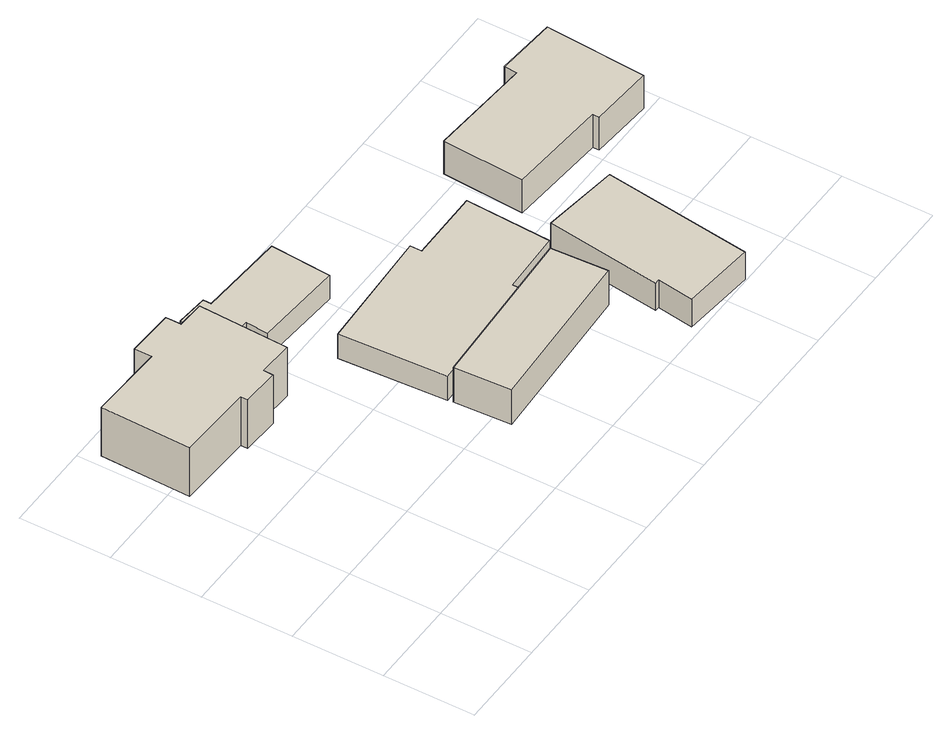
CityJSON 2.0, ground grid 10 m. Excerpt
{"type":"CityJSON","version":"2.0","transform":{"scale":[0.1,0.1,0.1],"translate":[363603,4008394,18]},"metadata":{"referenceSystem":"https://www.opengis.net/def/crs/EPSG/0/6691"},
"CityObjects":{
"building1":{"type":"Building","attributes":{"枝番":1,"利根川水系渡良瀬川洪水浸水想定区域（想定最大規模）.規模":"L2","利根川水系渡良瀬川洪水浸水想定区域（想定最大規模）.浸水ランク":"2","利根川水系渡良瀬川洪水浸水想定区域（想定最大規模）.浸水深":0.53,"利根川水系渡良瀬川洪水浸水想定区域（想定最大規模）.継続時間":9.1,"利根川水系利根川洪水浸水想定区域（計画規模）.規模":"L1","利根川水系利根川洪水浸水想定区域（計画規模）.浸水ランク":"2","利根川水系利根川洪水浸水想定区域（計画規模）.浸水深":2.94,"利根川水系利根川洪水浸水想定区域（想定最大規模）.規模":"L2","利根川水系利根川洪水浸水想定区域（想定最大規模）.浸水ランク":"3","利根川水系利根川洪水浸水想定区域（想定最大規模）.浸水深":4.42,"usage":"411","measuredHeight":8,"BuildingDetails.prefecture":"10","BuildingDetails.city":"10207","BuildingDetails.surveyYear":2016},"geometry":[{"type":"Solid","lod":"1","boundaries":[[[[0,1,2,3,4,5,6,7,8,9,10,11]],[[10,12,13,11]],[[9,14,12,10]],[[8,15,14,9]],[[7,16,15,8]],[[6,17,16,7]],[[5,18,17,6]],[[4,19,18,5]],[[3,20,19,4]],[[2,21,20,3]],[[1,22,21,2]],[[0,23,22,1]],[[11,13,23,0]],[[12,14,15,16,17,18,19,20,21,22,23,13]]]]}]},
"building2":{"type":"Building","attributes":{"枝番":1,"利根川水系渡良瀬川洪水浸水想定区域（想定最大規模）.規模":"L2","利根川水系渡良瀬川洪水浸水想定区域（想定最大規模）.浸水ランク":"2","利根川水系渡良瀬川洪水浸水想定区域（想定最大規模）.浸水深":0.53,"利根川水系渡良瀬川洪水浸水想定区域（想定最大規模）.継続時間":8.8,"利根川水系利根川洪水浸水想定区域（計画規模）.規模":"L1","利根川水系利根川洪水浸水想定区域（計画規模）.浸水ランク":"2","利根川水系利根川洪水浸水想定区域（計画規模）.浸水深":2.94,"利根川水系利根川洪水浸水想定区域（想定最大規模）.規模":"L2","利根川水系利根川洪水浸水想定区域（想定最大規模）.浸水ランク":"3","利根川水系利根川洪水浸水想定区域（想定最大規模）.浸水深":4.42,"usage":"411","measuredHeight":3.1,"BuildingDetails.prefecture":"10","BuildingDetails.city":"10207","BuildingDetails.surveyYear":2016},"geometry":[{"type":"Solid","lod":"1","boundaries":[[[[24,25,26,27,28,29,30,31]],[[30,32,33,31]],[[29,34,32,30]],[[28,35,34,29]],[[27,36,35,28]],[[26,37,36,27]],[[25,38,37,26]],[[24,39,38,25]],[[31,33,39,24]],[[32,34,35,36,37,38,39,33]]]]}]},
"building3":{"type":"Building","attributes":{"枝番":1,"利根川水系渡良瀬川洪水浸水想定区域（想定最大規模）.規模":"L2","利根川水系渡良瀬川洪水浸水想定区域（想定最大規模）.浸水ランク":"2","利根川水系渡良瀬川洪水浸水想定区域（想定最大規模）.浸水深":0.83,"利根川水系渡良瀬川洪水浸水想定区域（想定最大規模）.継続時間":6.2,"利根川水系利根川洪水浸水想定区域（計画規模）.規模":"L1","利根川水系利根川洪水浸水想定区域（計画規模）.浸水ランク":"3","利根川水系利根川洪水浸水想定区域（計画規模）.浸水深":3.23,"利根川水系利根川洪水浸水想定区域（想定最大規模）.規模":"L2","利根川水系利根川洪水浸水想定区域（想定最大規模）.浸水ランク":"3","利根川水系利根川洪水浸水想定区域（想定最大規模）.浸水深":4.72,"usage":"411","measuredHeight":4.6,"BuildingDetails.prefecture":"10","BuildingDetails.city":"10207","BuildingDetails.surveyYear":2016},"geometry":[{"type":"Solid","lod":"1","boundaries":[[[[40,41,42,43]],[[42,44,45,43]],[[41,46,44,42]],[[40,47,46,41]],[[43,45,47,40]],[[44,46,47,45]]]]}]},
"building4":{"type":"Building","attributes":{"枝番":1,"利根川水系渡良瀬川洪水浸水想定区域（想定最大規模）.規模":"L2","利根川水系渡良瀬川洪水浸水想定区域（想定最大規模）.浸水ランク":"2","利根川水系渡良瀬川洪水浸水想定区域（想定最大規模）.浸水深":0.83,"利根川水系渡良瀬川洪水浸水想定区域（想定最大規模）.継続時間":6.2,"利根川水系利根川洪水浸水想定区域（計画規模）.規模":"L1","利根川水系利根川洪水浸水想定区域（計画規模）.浸水ランク":"3","利根川水系利根川洪水浸水想定区域（計画規模）.浸水深":3.23,"利根川水系利根川洪水浸水想定区域（想定最大規模）.規模":"L2","利根川水系利根川洪水浸水想定区域（想定最大規模）.浸水ランク":"3","利根川水系利根川洪水浸水想定区域（想定最大規模）.浸水深":4.72,"usage":"411","measuredHeight":4.7,"BuildingDetails.prefecture":"10","BuildingDetails.city":"10207","BuildingDetails.surveyYear":2016},"geometry":[{"type":"Solid","lod":"1","boundaries":[[[[48,49,50,51,52,53,54,55]],[[54,56,57,55]],[[53,58,56,54]],[[52,59,58,53]],[[51,60,59,52]],[[50,61,60,51]],[[49,62,61,50]],[[48,63,62,49]],[[55,57,63,48]],[[56,58,59,60,61,62,63,57]]]]}]},
"building5":{"type":"Building","attributes":{"枝番":1,"利根川水系渡良瀬川洪水浸水想定区域（想定最大規模）.規模":"L2","利根川水系渡良瀬川洪水浸水想定区域（想定最大規模）.浸水ランク":"2","利根川水系渡良瀬川洪水浸水想定区域（想定最大規模）.浸水深":0.73,"利根川水系渡良瀬川洪水浸水想定区域（想定最大規模）.継続時間":7.5,"利根川水系利根川洪水浸水想定区域（計画規模）.規模":"L1","利根川水系利根川洪水浸水想定区域（計画規模）.浸水ランク":"3","利根川水系利根川洪水浸水想定区域（計画規模）.浸水深":3.13,"利根川水系利根川洪水浸水想定区域（想定最大規模）.規模":"L2","利根川水系利根川洪水浸水想定区域（想定最大規模）.浸水ランク":"3","利根川水系利根川洪水浸水想定区域（想定最大規模）.浸水深":4.62,"usage":"411","measuredHeight":4.4,"BuildingDetails.prefecture":"10","BuildingDetails.city":"10207","BuildingDetails.surveyYear":2016},"geometry":[{"type":"Solid","lod":"1","boundaries":[[[[64,65,66,67,68,69]],[[68,70,71,69]],[[67,72,70,68]],[[66,73,72,67]],[[65,74,73,66]],[[64,75,74,65]],[[69,71,75,64]],[[70,72,73,74,75,71]]]]}]},
"building6":{"type":"Building","attributes":{"枝番":1,"利根川水系渡良瀬川洪水浸水想定区域（想定最大規模）.規模":"L2","利根川水系渡良瀬川洪水浸水想定区域（想定最大規模）.浸水ランク":"2","利根川水系渡良瀬川洪水浸水想定区域（想定最大規模）.浸水深":0.83,"利根川水系渡良瀬川洪水浸水想定区域（想定最大規模）.継続時間":7.5,"利根川水系利根川洪水浸水想定区域（計画規模）.規模":"L1","利根川水系利根川洪水浸水想定区域（計画規模）.浸水ランク":"3","利根川水系利根川洪水浸水想定区域（計画規模）.浸水深":3.23,"利根川水系利根川洪水浸水想定区域（想定最大規模）.規模":"L2","利根川水系利根川洪水浸水想定区域（想定最大規模）.浸水ランク":"3","利根川水系利根川洪水浸水想定区域（想定最大規模）.浸水深":4.72,"usage":"411","measuredHeight":5.3,"BuildingDetails.prefecture":"10","BuildingDetails.city":"10207","BuildingDetails.surveyYear":2016},"geometry":[{"type":"Solid","lod":"1","boundaries":[[[[76,77,78,79,80,81,82,83]],[[82,84,85,83]],[[81,86,84,82]],[[80,87,86,81]],[[79,88,87,80]],[[78,89,88,79]],[[77,90,89,78]],[[76,91,90,77]],[[83,85,91,76]],[[84,86,87,88,89,90,91,85]]]]}]}
},
"vertices":[
[91,269,10],[91,277,10],[7,280,10],[10,379,10],[93,376,10],[93,395,10],[145,393,10],[145,376,10],[175,375,10],[171,276,10],[133,278,10],[132,267,10],[133,278,72],[132,267,72],[171,276,72],[175,375,72],[145,376,72],[145,393,72],[93,395,72],[93,376,72],[10,379,72],[7,280,72],[91,277,72],[91,269,72],
[207,320,9],[209,345,9],[174,347,9],[178,398,9],[213,395,9],[213,386,9],[309,380,9],[304,313,9],[309,380,39],[304,313,39],[213,386,39],[213,395,39],[178,398,39],[174,347,39],[209,345,39],[207,320,39],
[248,142,8],[433,152,8],[436,90,8],[251,80,8],[436,90,52],[251,80,52],[433,152,52],[248,142,52],
[240,264,9],[377,271,9],[377,258,9],[457,259,9],[452,165,9],[383,162,9],[383,154,9],[246,147,9],[383,154,40],[246,147,40],[383,162,40],[452,165,40],[457,259,40],[377,258,40],[377,271,40],[240,264,40],
[452,9,8],[458,49,8],[453,49,8],[470,175,8],[555,164,8],[533,1,8],[555,164,43],[533,1,43],[470,175,43],[453,49,43],[458,49,43],[452,9,43],
[610,210,7],[610,217,7],[500,225,7],[506,315,7],[620,307,7],[621,321,7],[688,316,7],[680,205,7],[688,316,49],[680,205,49],[621,321,49],[620,307,49],[506,315,49],[500,225,49],[610,217,49],[610,210,49]
]}
